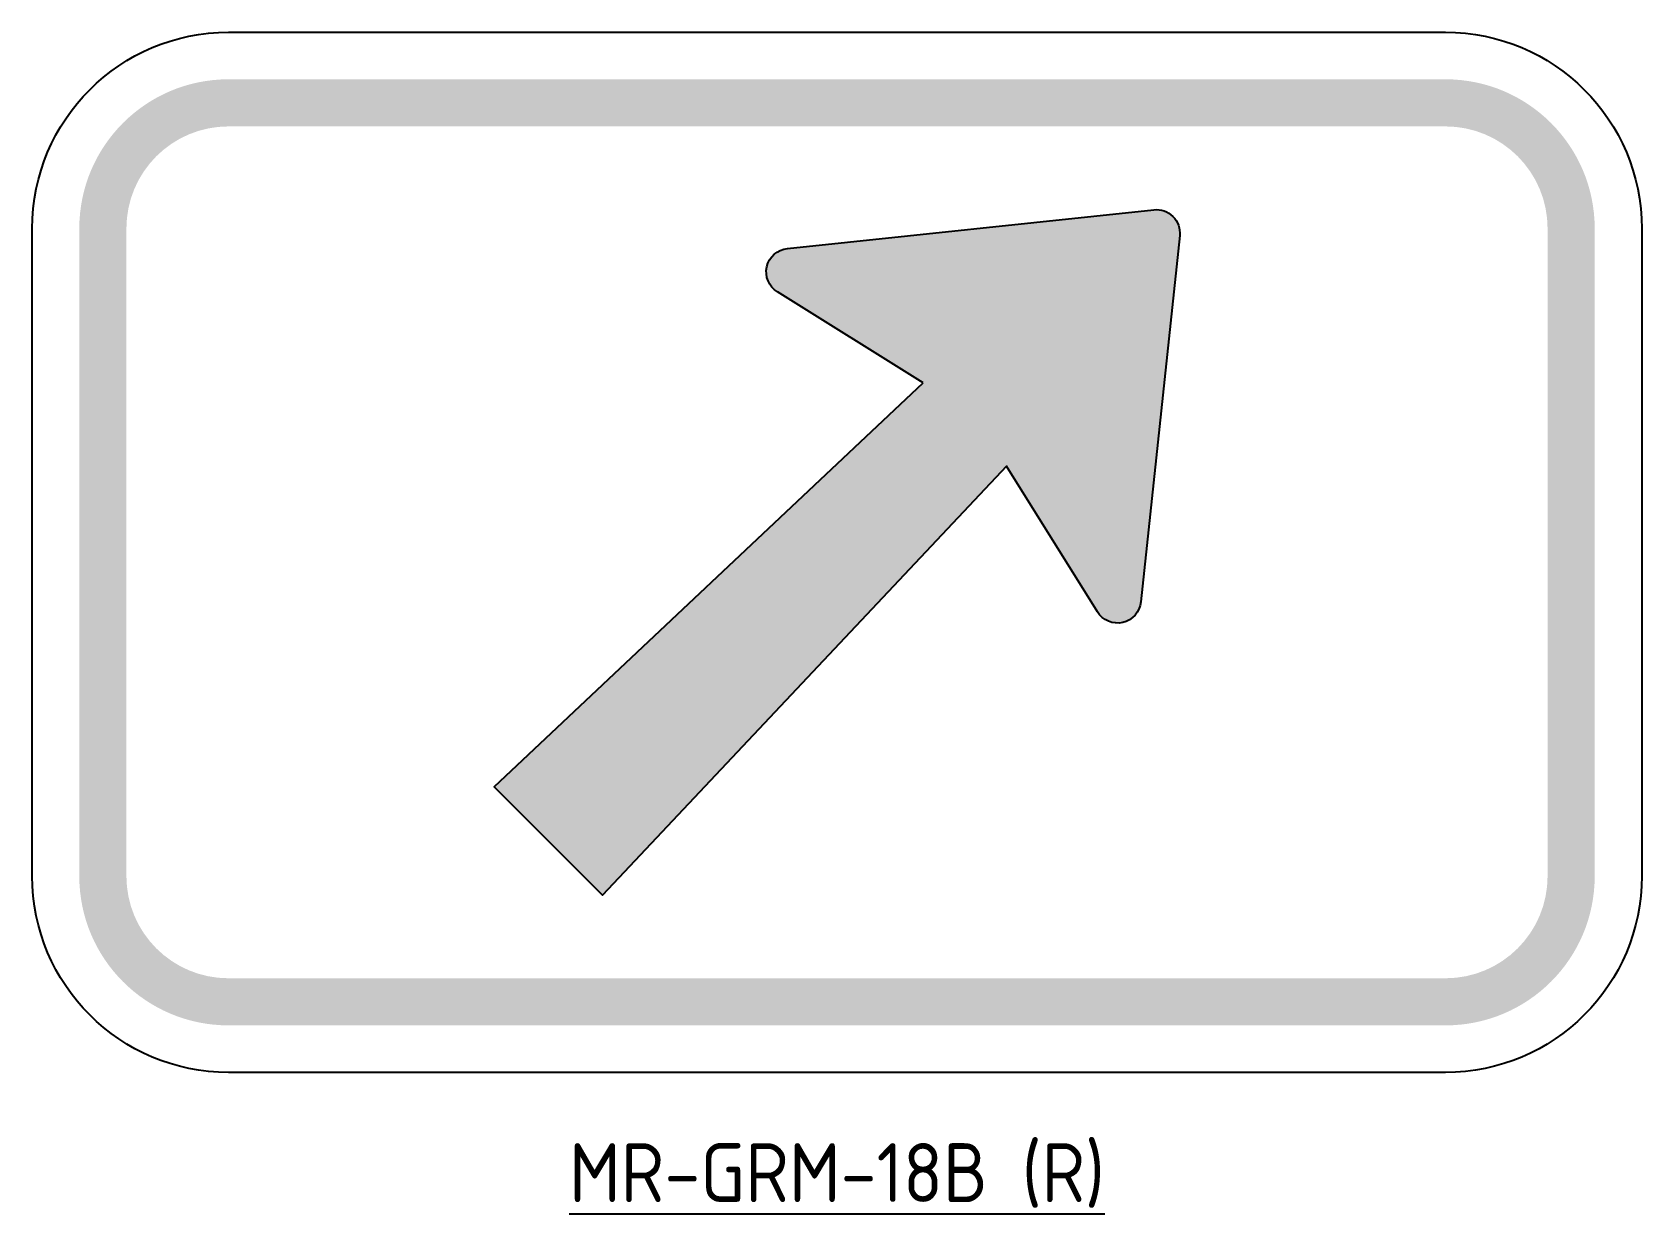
# Model space of a CAD drawing. Extents: x -41 to 41, y -7.2 to 53.
import ezdxf

# ---------------------------------------------------------------- set-up
doc = ezdxf.new("R2010")
doc.units = 0
doc.layers.add('_BLACK', color=7, linetype='Continuous', true_color=0x0a0a0a)
doc.layers.add('T35', color=3, linetype='Continuous')
doc.styles.add('T35', font='isocp2.shx', dxfattribs={"height": 3.5})

msp = doc.modelspace()

# ---------------------------------------------------------------- hatches: boundary and pattern name
at = {"layer": '_BLACK'}
h = msp.add_hatch(color=256, dxfattribs=at)
h.dxf.hatch_style = 1
edge = h.paths.add_edge_path(flags=16)
edge.add_arc((-31, 43), 5.2, 90, 180, ccw=False)
edge.add_line((-31, 48.2), (31, 48.2))
edge.add_arc((31, 43), 5.2, 0, 90, ccw=False)
edge.add_line((36.2, 43), (36.2, 10))
edge.add_arc((31, 10), 5.2, -90, 0, ccw=False)
edge.add_line((31, 4.800000000000001), (-31, 4.800000000000001))
edge.add_arc((-31, 10), 5.2, 180, 270, ccw=False)
edge.add_line((-36.2, 10), (-36.2, 43))
edge = h.paths.add_edge_path()
edge.add_arc((-31, 43), 7.600000000000001, 90, 180, ccw=False)
edge.add_line((-31, 50.6), (31, 50.6))
edge.add_arc((31, 43), 7.600000000000001, 0, 90, ccw=False)
edge.add_line((38.6, 43), (38.6, 10))
edge.add_arc((31, 10), 7.600000000000001, -90, 0, ccw=False)
edge.add_line((31, 2.4), (-31, 2.4))
edge.add_arc((-31, 10), 7.600000000000001, 180, 270, ccw=False)
edge.add_line((-38.6, 10), (-38.6, 43))
h = msp.add_hatch(color=256, dxfattribs=at)
h.dxf.hatch_style = 1
edge = h.paths.add_edge_path()
edge.add_line((4.385102807365001, 35.12774349448446), (-3.039033921284863, 39.76694534763855))
edge.add_arc((-2.403122292025728, 40.7845977439768), 1.199999999999996, 96.05419189411998, 237.9995207492496, ccw=False)
edge.add_line((-2.52968516644196, 41.97790484561474), (16.13793385688295, 43.95780383293705))
edge.add_arc((16.2644967312991, 42.7644967312991), 1.200000000000012, -6.054191894114922, 96.0541918941135, ccw=False)
edge.add_line((17.45780383293695, 42.63793385688296), (15.47790484561483, 23.97031483355813))
edge.add_arc((14.28459774397688, 24.09687770797427), 1.200000000000037, 212.0004792507538, 353.94580810588553, ccw=False)
edge.add_line((13.26694534763865, 23.46096607871505), (8.627743494484275, 30.88510280736509))
edge.add_line((8.627743494484276, 30.88510280736509), (-11.9490638380441, 9.035503268700904))
edge.add_line((-11.9490638380441, 9.035503268700905), (-17.46449673129919, 14.55093616195582))
edge.add_line((-17.46449673129919, 14.55093616195582), (4.385102807365001, 35.12774349448446))

# ---------------------------------------------------------------- linework, layer by layer
msp.add_lwpolyline([(-41.00000000000005, 43, -0.414213562373095), (-31.00000000000005, 53), (31, 53, -0.414213562373095), (41, 43), (41, 10, -0.414213562373095), (31, 0), (-31.00000000000005, 0, -0.414213562373095), (-41.00000000000005, 10)], format="xyb", close=True)
at = {"layer": 'Defpoints'}
msp.add_lwpolyline([(4.385102807365001, 35.12774349448446), (-3.039033921284863, 39.76694534763856, -0.7129332111946873), (-2.52968516644196, 41.97790484561474), (16.13793385688296, 43.95780383293705, -0.477556167699425), (17.45780383293695, 42.63793385688296), (15.47790484561483, 23.97031483355813, -0.7129332111947013), (13.26694534763865, 23.46096607871505), (8.627743494484276, 30.88510280736509), (-11.9490638380441, 9.035503268700905), (-17.46449673129919, 14.55093616195582)], format="xyb", close=True, dxfattribs=at)

# ---------------------------------------------------------------- texts
at = {"layer": 'T35', "insert": (-1.364242052659393e-13, -3.6), "char_height": 3, "attachment_point": 2, "style": 'T35'}
msp.add_mtext('{\\LMR-GRM-18B (R)}', dxfattribs=at)

doc.saveas('drawing.dxf')
